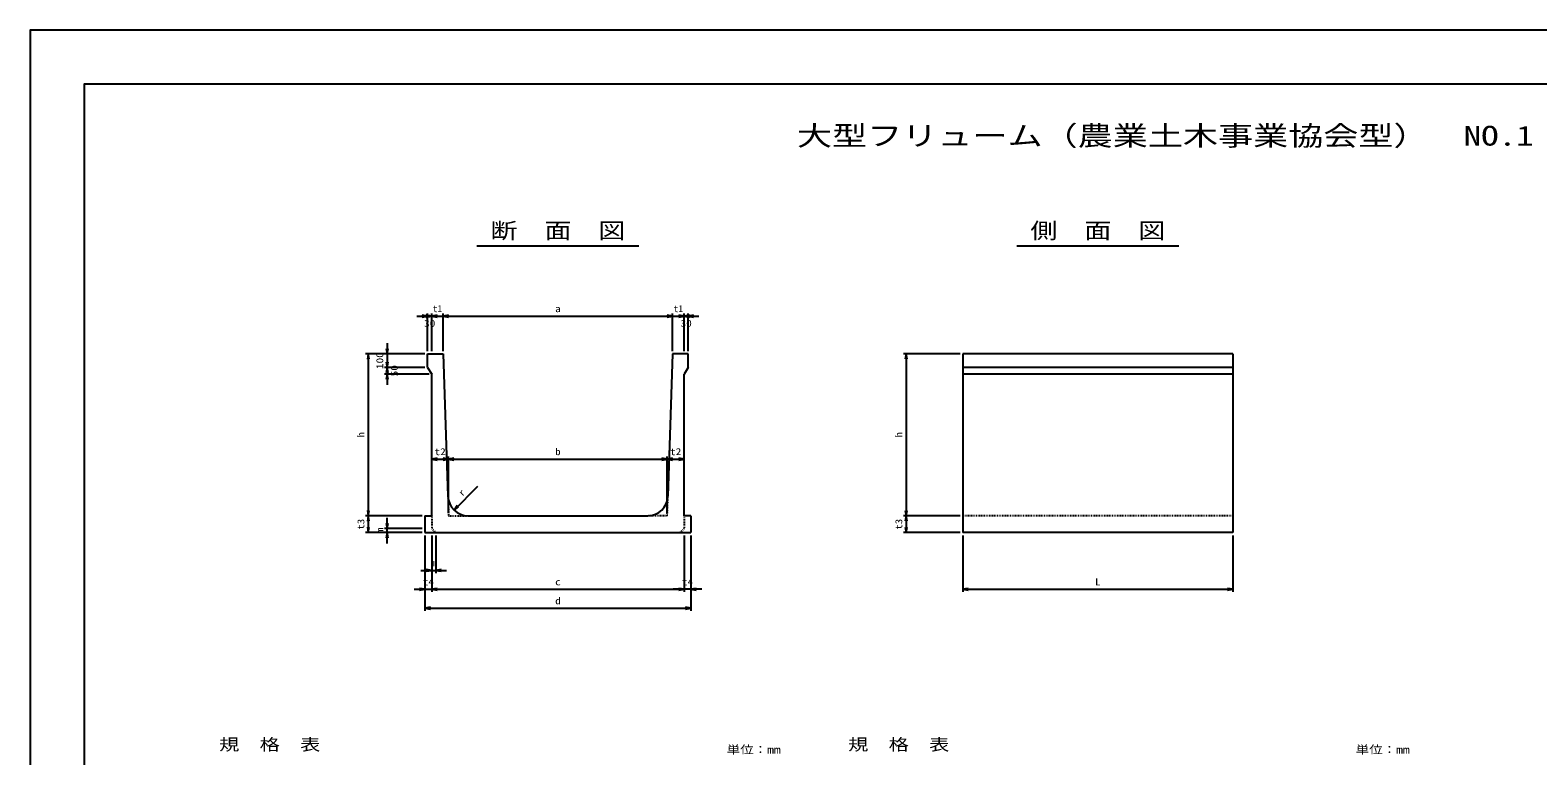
# Model space of a CAD drawing. Units: millimetres at full size. Extents: x 0 to 16820, y 0 to 11880.
# Drawn here: x 0 to 11170, y 6500 to 11880 of the extents above; entities that cross this region are included whole.
import ezdxf
from ezdxf.enums import TextEntityAlignment as Align

# ---------------------------------------------------------------- set-up
doc = ezdxf.new("R2010")
doc.units = ezdxf.units.MM
doc.linetypes.add('DASHED_SPACED', pattern=[12, 6, -6])
doc.layers.add('D-MTR', color=7, linetype='Continuous')
for name, color, linetype, lineweight in [('D-STR-DIM', 7, 'Continuous', 25), ('D-STR-STRn', 1, 'Continuous', 25), ('D-TTL', 2, 'Continuous', 25), ('D-TTL-TXT', 7, 'Continuous', 25)]:
    doc.layers.add(name, color=color, linetype=linetype, lineweight=lineweight)
doc.styles.add('ＭＳ ゴシック', font='')
doc.styles.get('ＭＳ ゴシック').set_extended_font_data('MS Gothic')

# ---------------------------------------------------------------- blocks, each defined once
blk = doc.blocks.new('open_arrow')
at = {"color": 0, "linetype": 'Continuous', "lineweight": -2}
blk.add_lwpolyline([(7.5, 1.25), (0, 0), (7.5, -1.25)], dxfattribs=at)

msp = doc.modelspace()

# ---------------------------------------------------------------- linework, layer by layer
at = {"layer": 'D-STR-DIM'}
for p, q in [((2865, 9760), (3055, 9760)), ((2895, 9760), (3140, 9760)), ((2945, 9500), (2945, 9780)), ((2975, 9500), (2975, 9780)), ((2975, 9500), (2975, 9780)), ((3060, 9500), (3060, 9780)), ((3060, 9500), (3060, 9780)), ((3060, 9760), (4760, 9760)), ((4680, 9760), (4925, 9760)), ((4760, 9500), (4760, 9780)), ((4760, 9500), (4760, 9780)), ((4765, 9760), (4955, 9760)), ((4845, 9500), (4845, 9780)), ((4845, 9500), (4845, 9780)), ((4875, 9500), (4875, 9780)), ((2645, 9560), (2645, 9300)), ((2925, 9480), (2485, 9480)), ((2505, 9480), (2505, 8280)), ((2925, 9480), (2625, 9480)), ((2645, 9460), (2645, 9250)), ((6890, 9480), (6470, 9480)), ((6490, 9480), (6490, 8280)), ((2925, 9380), (2625, 9380)), ((2925, 9380), (2625, 9380)), ((2955, 9330), (2625, 9330)), ((2975, 8300), (2975, 8720)), ((3100, 8300), (3100, 8720)), ((3100, 8300), (3100, 8720)), ((4720, 8300), (4720, 8720)), ((4720, 8300), (4720, 8720)), ((4845, 8300), (4845, 8720)), ((2975, 8700), (3100, 8700)), ((3100, 8700), (4720, 8700)), ((4720, 8700), (4845, 8700)), ((3140.799, 8322.182), (3317.576, 8498.958)), ((2905, 8280), (2485, 8280)), ((2905, 8280), (2485, 8280)), ((2505, 8280), (2505, 8155)), ((6890, 8280), (6470, 8280)), ((6890, 8280), (6470, 8280)), ((6490, 8280), (6490, 8155)), ((2905, 8155), (2485, 8155)), ((2905, 8185), (2625, 8185)), ((2905, 8155), (2625, 8155)), ((2645, 8075), (2645, 8265)), ((6890, 8155), (6470, 8155)), ((2925, 8135), (2925, 7715)), ((2925, 8135), (2925, 7575)), ((2975, 8135), (2975, 7715)), ((2975, 8135), (2975, 7715)), ((2975, 8135), (2975, 7855)), ((3005, 8135), (3005, 7855)), ((4845, 8135), (4845, 7715)), ((4845, 8135), (4845, 7715)), ((4895, 8135), (4895, 7715)), ((4895, 8135), (4895, 7575)), ((6910, 8135), (6910, 7715)), ((8910, 8135), (8910, 7715)), ((2895, 7875), (3085, 7875)), ((2845, 7735), (3055, 7735)), ((2975, 7735), (4845, 7735)), ((4975, 7735), (4765, 7735)), ((6910, 7735), (8910, 7735)), ((2925, 7595), (4895, 7595))]:
    msp.add_line(p, q, dxfattribs=at)
at = {"layer": 'D-STR-STRn'}
for p, q in [((2945, 9480), (3060, 9480)), ((2945, 9380), (2945, 9480)), ((3060, 9480), (3095.167, 8425.003)), ((4760, 9480), (4724.833, 8425.003)), ((4875, 9480), (4760, 9480)), ((4875, 9380), (4875, 9480)), ((8910, 9480), (6910, 9480)), ((6910, 9480), (6910, 8155)), ((8910, 9480), (8910, 8155)), ((2945, 9380), (2975, 9330)), ((2975, 8280), (2975, 9330)), ((4875, 9380), (4845, 9330)), ((4845, 8280), (4845, 9330)), ((8910, 9380), (6910, 9380)), ((8910, 9330), (6910, 9330)), ((2925, 8280), (2925, 8155)), ((2925, 8280), (2975, 8280)), ((3245.083, 8280), (4574.917, 8280)), ((4895, 8280), (4845, 8280)), ((4895, 8280), (4895, 8155)), ((2925, 8155), (4895, 8155)), ((8910, 8155), (6910, 8155))]:
    msp.add_line(p, q, dxfattribs=at)
at = {"layer": 'D-STR-STRn', "color": 2, "linetype": 'DASHED_SPACED'}
for p, q in [((3095.167, 8425.003), (3100, 8280)), ((4720, 8280), (4724.833, 8425.003)), ((2975, 8280), (2975, 8185)), ((3100, 8280), (3245.083, 8280)), ((4720, 8280), (4574.917, 8280)), ((4845, 8280), (4845, 8185)), ((2975, 8185), (3005, 8155)), ((4845, 8185), (4815, 8155))]:
    msp.add_line(p, q, dxfattribs=at)
at = {"layer": 'D-STR-STRn', "linetype": 'DASHED_SPACED'}
msp.add_line((8910, 8280), (6910, 8280), dxfattribs=at)
at = {"layer": 'D-STR-STRn'}
for centre, start, end in [((3245.083, 8430), 181.90915, 270), ((4574.917, 8430), 270, 358.09085)]:
    msp.add_arc(centre, 150, start, end, dxfattribs=at)
at = {"layer": 'D-TTL'}
for points in [[(0, 0), (16820, 0), (16820, 11880), (0, 11880)], [(400, 400), (16420, 400), (16420, 11480), (400, 11480)]]:
    msp.add_lwpolyline(points, close=True, dxfattribs=at)
at = {"layer": 'D-TTL-TXT'}
for p, q in [((3310, 10280), (4510, 10280)), ((7310, 10280), (8510, 10280))]:
    msp.add_line(p, q, dxfattribs=at)

# ---------------------------------------------------------------- block references
at = {"layer": 'D-STR-DIM', "xscale": 5.33, "yscale": 5.33}
for p, rotation in [((2945, 9760), 180), ((2975, 9760), 180), ((4760, 9760), 180), ((4760, 9760), 180), ((4845, 9760), 180), ((2645, 9480), 90), ((2505, 9480), 270), ((2645, 9380), 90), ((6490, 9480), 270), ((2645, 9380), 270), ((2645, 9330), 270), ((3100, 8700), 180), ((4720, 8700), 180), ((4845, 8700), 180), ((2505, 8280), 90), ((2505, 8280), 270), ((3140.799, 8322.182), 45), ((6490, 8280), 90), ((6490, 8280), 270), ((2505, 8155), 90), ((2645, 8185), 90), ((2645, 8155), 270), ((6490, 8155), 90), ((2975, 7875), 180), ((2925, 7735), 180), ((4845, 7735), 180), ((4845, 7735), 180), ((8910, 7735), 180), ((4895, 7595), 180)]:
    msp.add_blockref('open_arrow', p, dxfattribs=dict(at, rotation=rotation))
for p in [(2975, 9760), (3060, 9760), (3060, 9760), (4845, 9760), (4875, 9760), (2975, 8700), (3100, 8700), (4720, 8700), (3005, 7875), (2975, 7735), (2975, 7735), (4895, 7735), (6910, 7735), (2925, 7595)]:
    msp.add_blockref('open_arrow', p, dxfattribs=at)

# ---------------------------------------------------------------- texts
at = {"layer": 'D-MTR', "style": 'ＭＳ ゴシック', "width": 1.25}
for p in [(1400, 6514), (6060, 6514)]:
    msp.add_text('規\u3000格\u3000表', height=87.98, dxfattribs=at).set_placement(p, align=Align.BOTTOM_LEFT)
for p in [(5560, 6499.333), (10220, 6499.333)]:
    msp.add_text('単位：mm', height=58.65, dxfattribs=at).set_placement(p, align=Align.BOTTOM_RIGHT)
at = {"layer": 'D-STR-DIM', "style": 'ＭＳ ゴシック'}
for p in [(3017.5, 9815), (4802.5, 9815)]:
    msp.add_text('t1', height=51.32, dxfattribs=at).set_placement(p, align=Align.MIDDLE_CENTER)
for s, width, p in [('30', 1.2, (2960, 9706.489)), ('a', 1.2, (3910, 9815)), ('30', 1.2, (4860, 9706.85)), ('t2', 1.2, (3037.5, 8755)), ('b', 1.15, (3910, 8755)), ('t2', 1.2, (4782.5, 8755)), ('m', 1.25, (2990, 7930)), ('t4', 1.2, (2950, 7790)), ('c', 1.2, (3910, 7790)), ('t4', 1.2, (4870, 7790)), ('L', 1.2, (7910, 7790)), ('d', 1.15, (3910, 7650))]:
    msp.add_text(s, height=51.32, dxfattribs=dict(at, width=width)).set_placement(p, align=Align.MIDDLE_CENTER)
for s, width, p in [('100', 1.2, (2590, 9430)), ('50', 1.2, (2698.136, 9355)), ('h', 1.15, (2450, 8880)), ('h', 1.15, (6435, 8880)), ('t3', 1.15, (2450, 8217.5)), ('m', 1.25, (2590, 8170)), ('t3', 1.15, (6435, 8217.5))]:
    msp.add_text(s, height=51.32, rotation=90, dxfattribs=dict(at, width=width)).set_placement(p, align=Align.MIDDLE_CENTER)
msp.add_text('r', height=51.32, rotation=45, dxfattribs=at).set_placement((3215.094, 8411.562), align=Align.BOTTOM_LEFT)
at = {"layer": 'D-TTL-TXT', "style": 'ＭＳ ゴシック'}
for s, height, width, p in [('大型フリューム（農業土木事業協会型）\u3000NO.1', 146.6, 1.3, (8410, 10980)), ('断\u3000面\u3000図', 117.3, 1.25, (3910, 10300)), ('側\u3000面\u3000図', 117.3, 1.25, (7910, 10300))]:
    msp.add_text(s, height=height, dxfattribs=dict(at, width=width)).set_placement(p, align=Align.BOTTOM_CENTER)

doc.saveas('drawing.dxf')
